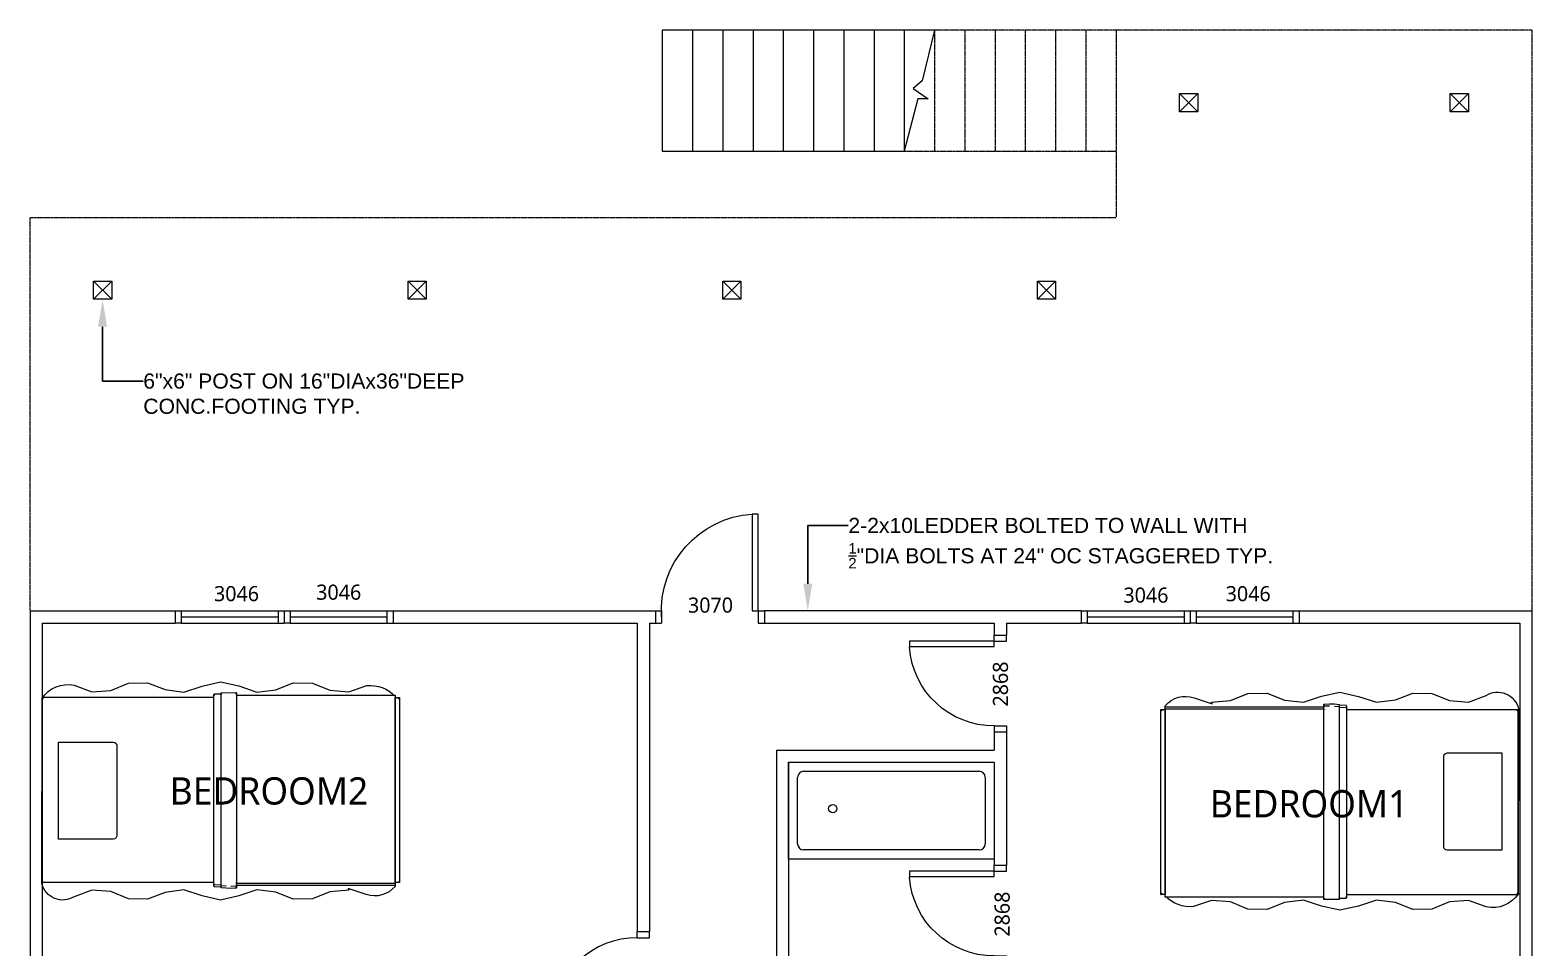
# Model space of a CAD drawing. Header units: inches. Extents: x 0 to 22102, y -19958 to 0.
# Drawn here: x 4024.1 to 4520.6, y -10086.6 to -9783.2 of the extents above; entities that cross this region are included whole.
import ezdxf
from ezdxf import colors
from ezdxf.entities.mleader import LeaderData, LeaderLine
from ezdxf.math import Vec2, Vec3

# ---------------------------------------------------------------- set-up
doc = ezdxf.new("R2010")
doc.units = ezdxf.units.IN
doc.header["$MEASUREMENT"] = 0
doc.linetypes.add('CENTER', pattern=[2, 1.25, -0.25, 0.25, -0.25])
doc.linetypes.add('DASHED', pattern=[0.75, 0.5, -0.25])
for name, color, linetype, lineweight in [('center', 10, 'CENTER', 9), ('Common', 4, 'Continuous', 0), ('dimensions', 1, 'Continuous', 0), ('wall', 200, 'Continuous', 20), ('wall view line', 210, 'Continuous', 13), ('window', 160, 'Continuous', 5), ('wood', 40, 'Continuous', 0)]:
    doc.layers.add(name, color=color, linetype=linetype, lineweight=lineweight)
doc.layers.add('Fixtures_ Interior', color=7, linetype='Continuous', lineweight=0, true_color=0x616161)
doc.layers.add('Furniture_ Interior', color=7, linetype='Continuous', lineweight=25, true_color=0xa1a1a1)
doc.layers.get('center').off()

# ---------------------------------------------------------------- blocks, each defined once
blk = doc.blocks.new('windows')
at = {"layer": 'window'}
for p, q in [((4074.06, -9975.23), (4106.06, -9975.23)), ((4074.06, -9977.23), (4106.06, -9977.23)), ((4074.06, -9979.23), (4106.06, -9979.23))]:
    blk.add_line(p, q, dxfattribs=at)
at = {"layer": 'wood'}
for p, q in [((4072.06, -9975.23), (4074.06, -9975.23)), ((4074.06, -9979.23), (4072.06, -9979.23)), ((4074.06, -9975.23), (4074.06, -9979.23)), ((4106.06, -9975.23), (4106.06, -9979.23)), ((4106.06, -9975.23), (4108.06, -9975.23)), ((4106.06, -9979.23), (4108.06, -9979.23))]:
    blk.add_line(p, q, dxfattribs=at)
blk = doc.blocks.new('double windows')
at = {"layer": 'wall'}
for p, q in [((4072.06, -9975.23), (4072.06, -9979.23)), ((4144.06, -9975.23), (4144.06, -9979.23))]:
    blk.add_line(p, q, dxfattribs=at)
at = {"layer": 'wood'}
blk.add_line((4108.06, -9975.23), (4108.06, -9979.23), dxfattribs=at)
at = {"layer": 'center'}
for p in [(0, 0), (36, 0)]:
    blk.add_blockref('windows', p, dxfattribs=at)
blk = doc.blocks.new('door2')
at = {"layer": 'wall'}
for p, q in [((4211.81, -10081.23), (4215.81, -10081.23)), ((4211.81, -10113.23), (4215.81, -10113.23))]:
    blk.add_line(p, q, dxfattribs=at)
at = {"layer": 'wood'}
for p, q in [((4211.81, -10083.23), (4211.81, -10081.23)), ((4211.81, -10083.23), (4215.81, -10083.23)), ((4215.81, -10083.23), (4215.81, -10081.23)), ((4183.81, -10111.23), (4183.81, -10109.23)), ((4183.81, -10109.48), (4211.81, -10109.48)), ((4211.81, -10111.23), (4183.81, -10111.23)), ((4211.81, -10109.48), (4211.81, -10111.23)), ((4211.81, -10111.23), (4215.81, -10111.23)), ((4211.81, -10111.23), (4211.81, -10113.23)), ((4215.81, -10111.23), (4215.81, -10113.23))]:
    blk.add_line(p, q, dxfattribs=at)
blk.add_arc((4211.68, -10111.16), 27.93, 89.7263, 176.0315, dxfattribs=at)
blk = doc.blocks.new('Rail Bed')
at = {"layer": 'Furniture_ Interior', "lineweight": 0, "transparency": 33554687}
for p, q in [((-8.58, 17.38), (-8.58, 33.46)), ((8.61, 33.33), (8.72, 33.45)), ((-8.89, 17.38), (9.01, 17.38)), ((-9.05, 16.71), (9.03, 16.71)), ((9.03, 16.7), (9.08, 16.7)), ((-8.82, 15.26), (-8.82, 15.26)), ((-8.8, 15.34), (-8.8, 15.34)), ((-8.66, 0.4), (-8.66, 15.26)), ((-8.5, 15.31), (-8.51, 15.31))]:
    blk.add_line(p, q, dxfattribs=at)
blk.add_lwpolyline([(-8.93, 0.42, -0.31556), (-9.68, 3.13), (-9.13, 4.8), (-9.28, 4.74), (-9.43, 6.52), (-10.1, 8.16), (-10.13, 9.95), (-9.47, 11.59), (-9.26, 13.36), (-9.83, 15.04), (-10.21, 16.77), (-9.81, 18.5), (-9.26, 20.19), (-9.49, 21.96), (-10.13, 23.6), (-10.09, 25.39), (-9.42, 27.03), (-9.29, 28.81), (-9.9, 30.47, -0.517894), (-8.66, 33.49), (8.64, 33.47), (8.65, 33.48), (8.66, 33.49, -0.306534), (9.9, 30.47), (9.29, 28.81), (9.42, 27.03), (10.09, 25.39), (10.13, 23.6), (9.49, 21.96), (9.26, 20.19), (9.81, 18.5), (10.21, 16.77), (9.83, 15.04), (9.26, 13.36), (9.47, 11.59), (10.13, 9.95), (10.1, 8.16), (9.43, 6.52), (9.28, 4.74), (9.87, 3.07, -0.226152), (8.89, 0.42)], format="xyb", close=True, dxfattribs=at)
for points in [[(8.74, 17.38), (8.74, 33.46), (-8.58, 33.46), (-8.57, 33.46), (-8.56, 33.45), (-8.52, 33.4), (-8.46, 33.33)], [(-9.02, 16.71), (-8.98, 17.31), (-8.97, 17.35), (-8.93, 17.37), (-8.89, 17.38)], [(-8.81, 16.71), (-8.79, 17.31), (-8.78, 17.34), (-8.74, 17.37), (-8.7, 17.38)], [(8.94, 17.34), (9.09, 17.34), (9.1, 17.31), (9.11, 16.71)], [(9.01, 17.38), (9.04, 17.38), (9.07, 17.36), (9.09, 17.34)], [(-8.91, 15.79), (-8.89, 15.34), (-8.9, 15.31), (-8.88, 15.28), (-8.86, 15.27), (-8.83, 15.26), (-8.82, 15.26), (-9.02, 15.26), (-9.05, 15.27), (-9.07, 15.28), (-9.09, 15.31), (-9.09, 15.34), (-9.12, 15.79), (-9.11, 16.25), (-9.07, 16.7), (-9.06, 16.7), (-9.05, 16.71)], [(-8.9, 16.25), (-8.87, 16.7), (-8.84, 16.7), (-8.78, 16.7), (-8.65, 16.7), (-8.59, 16.7), (-8.51, 16.7), (-8.36, 16.7), (9.19, 16.7)], [(-8.87, 16.7), (-8.87, 16.7), (-8.86, 16.71)], [(9.05, 16.71), (9.17, 16.71), (9.18, 16.7), (9.19, 16.7), (9.05, 16.7)], [(9.12, 16.7), (9.19, 16.7), (9.19, 16.7), (9.21, 15.34), (9.21, 15.31)], [(-8.9, 15.31), (-9.03, 15.31), (-9.02, 15.31), (-9.02, 15.32), (-9.01, 15.33), (-9.01, 15.34), (-9.02, 15.34)], [(8.97, 15.26), (8.97, 0.4), (-8.85, 0.4), (-8.85, 15.26)], [(9.06, 15.31), (9.21, 15.31), (9.19, 15.28), (9.17, 15.27), (9.14, 15.26), (9, 15.26), (8.93, 15.26), (8.75, 15.26), (8.53, 15.26), (-8.36, 15.26), (-8.5, 15.26), (-8.83, 15.26)], [(-8.6, 15.34), (-8.63, 15.34), (-8.6, 15.34)], [(-8.46, 0.14), (-8.52, 0.06), (-8.56, 0.02), (-8.57, 0), (-8.58, 0), (-8.58, 0.4)], [(8.74, 0), (8.73, 0), (8.72, 0.02), (8.68, 0.06), (8.61, 0.14)]]:
    blk.add_lwpolyline(points, dxfattribs=at)
for points in [[(4.58, 26.82), (4.54, 26.65), (4.43, 26.53), (4.28, 26.49), (-4.22, 26.49), (-4.37, 26.53), (-4.48, 26.65), (-4.52, 26.82), (-4.52, 31.94), (4.58, 31.94)], [(8.74, 0.4), (8.74, 0), (-8.58, 0), (-8.58, 0.4)]]:
    blk.add_lwpolyline(points, close=True, dxfattribs=at)
blk = doc.blocks.new("3'door2")
at = {"layer": 'wall'}
for p, q in [((4462.06, -9979.23), (4462.06, -9975.23)), ((4498.06, -9979.23), (4498.06, -9975.23))]:
    blk.add_line(p, q, dxfattribs=at)
at = {"layer": 'wood'}
for p, q in [((4462.06, -9975.23), (4464.06, -9975.23)), ((4462.06, -9979.23), (4464.06, -9979.23)), ((4464.06, -9979.23), (4464.06, -9975.23)), ((4494.06, -10011.23), (4494.06, -9979.23)), ((4494.06, -9979.23), (4496.06, -9979.23)), ((4496.06, -9979.23), (4496.06, -9975.23)), ((4496.06, -9975.23), (4498.06, -9975.23)), ((4496.06, -9979.23), (4498.06, -9979.23)), ((4496.06, -9979.23), (4496.06, -10011.23)), ((4496.06, -10011.23), (4494.06, -10011.23))]:
    blk.add_line(p, q, dxfattribs=at)
blk.add_arc((4496.06, -9979.23), 32.06, 176.4237, 266.4237, dxfattribs=at)

msp = doc.modelspace()

# ---------------------------------------------------------------- linework, layer by layer
at = {"layer": 'dimensions', "ltscale": 0.1}
for p, q in [((4410.06162, -9804.22812), (4404.06162, -9810.22812)), ((4404.06162, -9804.22812), (4410.06162, -9810.22812)), ((4499.56162, -9804.22812), (4493.56162, -9810.22812)), ((4493.56162, -9804.22812), (4499.56162, -9810.22812)), ((4045.06162, -9866.22812), (4051.06162, -9872.22812)), ((4051.06162, -9866.22812), (4045.06162, -9872.22812)), ((4149.06162, -9866.22812), (4155.06162, -9872.22812)), ((4155.06162, -9866.22812), (4149.06162, -9872.22812)), ((4253.06162, -9866.22812), (4259.06162, -9872.22812)), ((4259.06162, -9866.22812), (4253.06162, -9872.22812)), ((4357.06162, -9866.22812), (4363.06162, -9872.22812)), ((4363.06162, -9866.22812), (4357.06162, -9872.22812))]:
    msp.add_line(p, q, dxfattribs=at)
at = {"layer": 'Fixtures_ Interior', "linetype": 'Continuous', "lineweight": 0, "transparency": 33554687}
for p, q in [((4274.79209, -10057.23156), (4274.79209, -10025.23156)), ((4274.79209, -10025.23156), (4342.81162, -10025.23156)), ((4279.79209, -10028.23156), (4337.81162, -10028.23156)), ((4342.81162, -10025.23156), (4342.81162, -10057.23156)), ((4277.79209, -10052.23156), (4277.79209, -10030.23156)), ((4339.81162, -10030.23156), (4339.81162, -10052.23156)), ((4342.81162, -10057.23156), (4274.79209, -10057.23156)), ((4337.81162, -10054.23156), (4279.79209, -10054.23156))]:
    msp.add_line(p, q, dxfattribs=at)
msp.add_circle((4289.41611, -10040.56763), 1.35423, dxfattribs=at)
for centre, start, end in [((4279.79209, -10030.23156), 90, 180), ((4337.81162, -10030.23156), 360, 90), ((4279.79209, -10052.23156), 180, 270), ((4337.81162, -10052.23156), 270, 360)]:
    msp.add_arc(centre, 2, start, end, dxfattribs=at)
at = {"layer": 'wall'}
for p, q in [((4404.06162, -9810.22812), (4404.06162, -9804.22812)), ((4404.06162, -9804.22812), (4407.06162, -9804.22812)), ((4407.06162, -9804.22812), (4410.06162, -9804.22812)), ((4410.06162, -9804.22812), (4410.06162, -9810.22812)), ((4493.56162, -9810.22812), (4493.56162, -9804.22812)), ((4493.56162, -9804.22812), (4496.56162, -9804.22812)), ((4496.56162, -9804.22812), (4499.56162, -9804.22812)), ((4499.56162, -9804.22812), (4499.56162, -9810.22812)), ((4410.06162, -9810.22812), (4404.06162, -9810.22812)), ((4499.56162, -9810.22812), (4493.56162, -9810.22812)), ((4045.06162, -9872.22812), (4045.06162, -9866.22812)), ((4045.06162, -9866.22812), (4048.06162, -9866.22812)), ((4048.06162, -9866.22812), (4051.06162, -9866.22812)), ((4051.06162, -9866.22812), (4051.06162, -9872.22812)), ((4149.06162, -9872.22812), (4149.06162, -9866.22812)), ((4149.06162, -9866.22812), (4152.06162, -9866.22812)), ((4152.06162, -9866.22812), (4155.06162, -9866.22812)), ((4155.06162, -9866.22812), (4155.06162, -9872.22812)), ((4253.06162, -9872.22812), (4253.06162, -9866.22812)), ((4253.06162, -9866.22812), (4256.06162, -9866.22812)), ((4256.06162, -9866.22812), (4259.06162, -9866.22812)), ((4259.06162, -9866.22812), (4259.06162, -9872.22812)), ((4357.06162, -9872.22812), (4357.06162, -9866.22812)), ((4357.06162, -9866.22812), (4360.06162, -9866.22812)), ((4360.06162, -9866.22812), (4363.06162, -9866.22812)), ((4363.06162, -9866.22812), (4363.06162, -9872.22812)), ((4051.06162, -9872.22812), (4045.06162, -9872.22812)), ((4155.06162, -9872.22812), (4149.06162, -9872.22812)), ((4259.06162, -9872.22812), (4253.06162, -9872.22812)), ((4363.06162, -9872.22812), (4357.06162, -9872.22812)), ((4024.06162, -9975.22812), (4072.06162, -9975.22812)), ((4024.06162, -9975.22812), (4024.06162, -10427.53258)), ((4028.06162, -9979.22812), (4072.06162, -9979.22812)), ((4028.06162, -9979.22812), (4028.06162, -10119.22812)), ((4144.06162, -9975.22812), (4230.81162, -9975.22812)), ((4144.06162, -9979.22812), (4224.81162, -9979.22812)), ((4224.81162, -9979.22812), (4224.81162, -10081.22812)), ((4228.81162, -9979.22812), (4228.81162, -10081.22812)), ((4228.81162, -9979.22812), (4230.81162, -9979.22812)), ((4228.81162, -9979.22812), (4230.81162, -9979.22812)), ((4230.81162, -9975.22812), (4230.81162, -9979.22812)), ((4266.81162, -9975.22812), (4266.81162, -9979.22812)), ((4371.56161, -9975.22812), (4266.81162, -9975.22812)), ((4266.81162, -9979.22812), (4342.81162, -9979.22812)), ((4266.81162, -9979.22812), (4342.81162, -9979.22812)), ((4342.81162, -9979.22812), (4342.81162, -9983.22984)), ((4346.81162, -9979.22812), (4346.81162, -9983.22984)), ((4346.81162, -9979.22812), (4371.56162, -9979.22812)), ((4371.56161, -9975.22812), (4371.56161, -9979.22812)), ((4371.56162, -9975.22812), (4371.56162, -9979.22812)), ((4443.56161, -9975.22812), (4443.56161, -9979.22812)), ((4443.56162, -9975.22812), (4443.56162, -9979.22812)), ((4443.56162, -9975.22812), (4462.06162, -9975.22812)), ((4443.56162, -9979.22812), (4462.06162, -9979.22812)), ((4462.06162, -9975.22812), (4520.56162, -9975.22812)), ((4462.06162, -9979.22812), (4516.56162, -9979.22812)), ((4516.56162, -9979.22812), (4516.56162, -10095.22812)), ((4516.56162, -9979.22812), (4516.56162, -10095.22812)), ((4520.56162, -9975.22812), (4520.56162, -10427.53258)), ((4520.56162, -9975.22812), (4520.56162, -10119.22812)), ((4342.81162, -9983.22984), (4346.81162, -9983.22984)), ((4342.81162, -10015.22984), (4346.81162, -10015.22984)), ((4342.81162, -10015.22984), (4342.81162, -10021.23156)), ((4346.81162, -10015.22984), (4346.81162, -10059.23156)), ((4270.79209, -10021.23156), (4270.79209, -10059.23156)), ((4270.79209, -10021.23156), (4342.81162, -10021.23156)), ((4274.79209, -10025.23156), (4274.79209, -10059.23156)), ((4274.79209, -10025.23156), (4342.81162, -10025.23156)), ((4342.81162, -10025.23156), (4342.81162, -10059.23156)), ((4270.79209, -10059.23156), (4270.79209, -10279.59489)), ((4274.79209, -10059.23156), (4274.79209, -10232.41009)), ((4342.81162, -10059.23156), (4346.81162, -10059.23156))]:
    msp.add_line(p, q, dxfattribs=at)
at = {"layer": 'wall view line'}
for p, q in [((4233.06162, -9783.22812), (4233.06162, -9823.22812)), ((4323.06162, -9783.22812), (4233.06162, -9783.22812)), ((4243.06162, -9783.22812), (4243.06162, -9823.22812)), ((4253.06162, -9783.22812), (4253.06162, -9823.22812)), ((4263.06162, -9783.22812), (4263.06162, -9823.22812)), ((4273.06162, -9783.22812), (4273.06162, -9823.22812)), ((4283.06162, -9783.22812), (4283.06162, -9823.22812)), ((4293.06162, -9783.22812), (4293.06162, -9823.22812)), ((4303.06162, -9783.22812), (4303.06162, -9823.22812)), ((4313.06162, -9783.22812), (4313.06162, -9823.22812)), ((4323.06162, -9783.22812), (4319, -9800)), ((4319, -9800), (4316, -9802.5)), ((4316, -9802.5), (4321, -9806)), ((4317.5, -9806), (4313.06162, -9823.22812)), ((4321, -9806), (4317.5, -9806)), ((4233.06162, -9823.22812), (4313.06162, -9823.22812)), ((4342.81162, -10025.23156), (4342.81162, -10057.23156))]:
    msp.add_line(p, q, dxfattribs=at)
at = {"layer": 'wall view line', "linetype": 'DASHED', "ltscale": 0.1}
for p, q in [((4383.06162, -9783.22812), (4323.06162, -9783.22812)), ((4323.06162, -9783.22812), (4323.06162, -9823.22812)), ((4333.06162, -9783.22812), (4333.06162, -9823.22812)), ((4343.06162, -9783.22812), (4343.06162, -9823.22812)), ((4353.06162, -9783.22812), (4353.06162, -9823.22812)), ((4363.06162, -9783.22812), (4363.06162, -9823.22812)), ((4373.06162, -9783.22812), (4373.06162, -9823.22812)), ((4520.56162, -9783.22812), (4383.06162, -9783.22812)), ((4383.06162, -9783.22812), (4383.06162, -9845.22812)), ((4520.56162, -9783.22812), (4520.56162, -9975.22812)), ((4313.06162, -9823.22812), (4383.06162, -9823.22812)), ((4024.06162, -9975.22812), (4024.06162, -9845.22812)), ((4024.06162, -9845.22812), (4383.06162, -9845.22812))]:
    msp.add_line(p, q, dxfattribs=at)
at = {"layer": 'wood'}
msp.add_line((4407.56161, -9975.22812), (4407.56161, -9979.22812), dxfattribs=at)

# ---------------------------------------------------------------- block references
at = {"layer": 'center'}
for p in [(299.49999, 0), (335.49999, 0)]:
    msp.add_blockref('windows', p, dxfattribs=at)
at = {"layer": 'Furniture_ Interior', "transparency": 33554687, "xscale": 3.530421827939401, "yscale": 3.530421827939401, "zscale": 1.41216873117576}
for p, rotation in [((4146.22536, -10034.73455), 90), ((4397.86829, -10038.12532), 270)]:
    msp.add_blockref('Rail Bed', p, dxfattribs=dict(at, rotation=rotation))
at = {"layer": 'wood', "xscale": -1, "rotation": 180}
for name, p in [("3'door2", (-231.25, -19954.45624)), ('door2', (131, -20096.45796)), ('door2', (131, -20172.45968))]:
    msp.add_blockref(name, p, dxfattribs=at)
at = {"layer": 'wood'}
for name, p in [('double windows', (0, 0)), ('door2', (13, 0))]:
    msp.add_blockref(name, p, dxfattribs=at)

# ---------------------------------------------------------------- texts
at = {"attachment_point": 1}
for s, width, insert, char_height in [('{\\fYu Gothic UI|b0|i0|c0|p34;3046}', 15.274735, (4084.86216, -9967.00778), 5), ('{\\fYu Gothic UI|b0|i0|c0|p34;3046}', 15.274735, (4118.65666, -9966.52957), 5), ('{\\fYu Gothic UI|b0|i0|c0|p34;3046}', 15.274735, (4385.5049, -9967.49843), 5), ('{\\fYu Gothic UI|b0|i0|c0|p34;3046}', 15.274735, (4419.2994, -9967.02021), 5), ('{\\fYu Gothic UI|b0|i0|c0|p34;3070}', 15.274735, (4241.55237, -9970.80097), 5), ('{\\fYu Gothic UI|b0|i0|c128|p34;BEDROOM2}', 59.0087057, (4070.22696, -10030.22201), 9), ('{\\fYu Gothic UI|b0|i0|c128|p34;BEDROOM1}', 59.0087057, (4414.07299, -10034.46327), 9)]:
    msp.add_mtext_dynamic_manual_height_columns(s, width=width, gutter_width=1, heights=[1.03347], dxfattribs=dict(at, insert=insert, char_height=char_height))
at = {"char_height": 5, "attachment_point": 1, "rotation": 90}
for insert in [(4342.35022, -10006.8379), (4342.91837, -10082.89564)]:
    msp.add_mtext_dynamic_manual_height_columns('{\\fYu Gothic UI|b0|i0|c0|p34;2868}', width=15.274735, gutter_width=1, heights=[1.03347], dxfattribs=dict(at, insert=insert))

# ---------------------------------------------------------------- leaders
at = {"layer": 'Common'}
ml = msp.add_multileader_mtext('Standard', dxfattribs=at)
ml.set_content('{\\fArial|b0|i0|c0|p34;\\C0;6"x6" POST ON 16"DIAx36"DEEP\\PCONC.FOOTING TYP.}', color=256)
ml.set_leader_properties()
ml.build(insert=Vec2(0, 0))
ml.multileader.update_dxf_attribs({"text_right_attachment_type": 6, "dogleg_length": 0.36, "arrow_head_size": 9})
ctx = ml.context
ctx.base_point, ctx.char_height, ctx.arrow_head_size, ctx.landing_gap_size, ctx.plane_origin = Vec3(4061.41258, -9899.28301), 5, 9, 0.09, Vec3(4170.05411, -9920.26295)
ctx.right_attachment = 6
notes = []
notes.append((ctx, [(1, (1, 1, 0), (4048.03259, -9899.28301), (1, 0), 13.37999, [(0, [(4048.03259, -9872.2885)], 0, [])])]))
ctx.mtext.insert, ctx.mtext.width, ctx.mtext.flow_direction = Vec3(4061.50258, -9896.74038), 117.8174647, 5
ml = msp.add_multileader_mtext('Standard', dxfattribs=at)
ml.set_content('\\A1;{\\fArial|b0|i0|c0|p34;\\C0;2-2x10LEDDER BOLTED TO WALL WITH\\P\\H0.7x;\\S1/2;\\H1.42857x;"DIA BOLTS AT 24" OC STAGGERED TYP.}', color=256)
ml.set_leader_properties()
ml.build(insert=Vec2(0, 0))
ml.multileader.update_dxf_attribs({"text_right_attachment_type": 6, "dogleg_length": 0.36, "arrow_head_size": 9})
ctx = ml.context
ctx.base_point, ctx.char_height, ctx.arrow_head_size, ctx.landing_gap_size, ctx.plane_origin = Vec3(4294.5, -9947), 5, 9, 0.09, Vec3(4403.18005, -9975.06796)
ctx.right_attachment = 6
notes.append((ctx, [(1, (1, 1, 0), (4281.15853, -9947), (1, 0), 13.34147, [(0, [(4281.15853, -9975.22812)], 0, [])])]))
ctx.mtext.insert, ctx.mtext.width, ctx.mtext.flow_direction = Vec3(4294.59, -9944.45737), 142.9188063, 5
for ctx, leaders in notes:
    for number, flags, end, landing, length, lines in leaders:
        leader = LeaderData()
        leader.index, (leader.has_last_leader_line, leader.has_dogleg_vector, leader.attachment_direction) = number, flags
        leader.last_leader_point, leader.dogleg_vector, leader.dogleg_length = Vec3(end), Vec3(landing), length
        for number, points, colour, breaks in lines:
            line = LeaderLine()
            line.index, line.vertices, line.color, line.breaks = number, Vec3.list(points), colors.encode_raw_color(colour), breaks
            leader.lines.append(line)
        ctx.leaders.append(leader)

doc.saveas('drawing.dxf')
